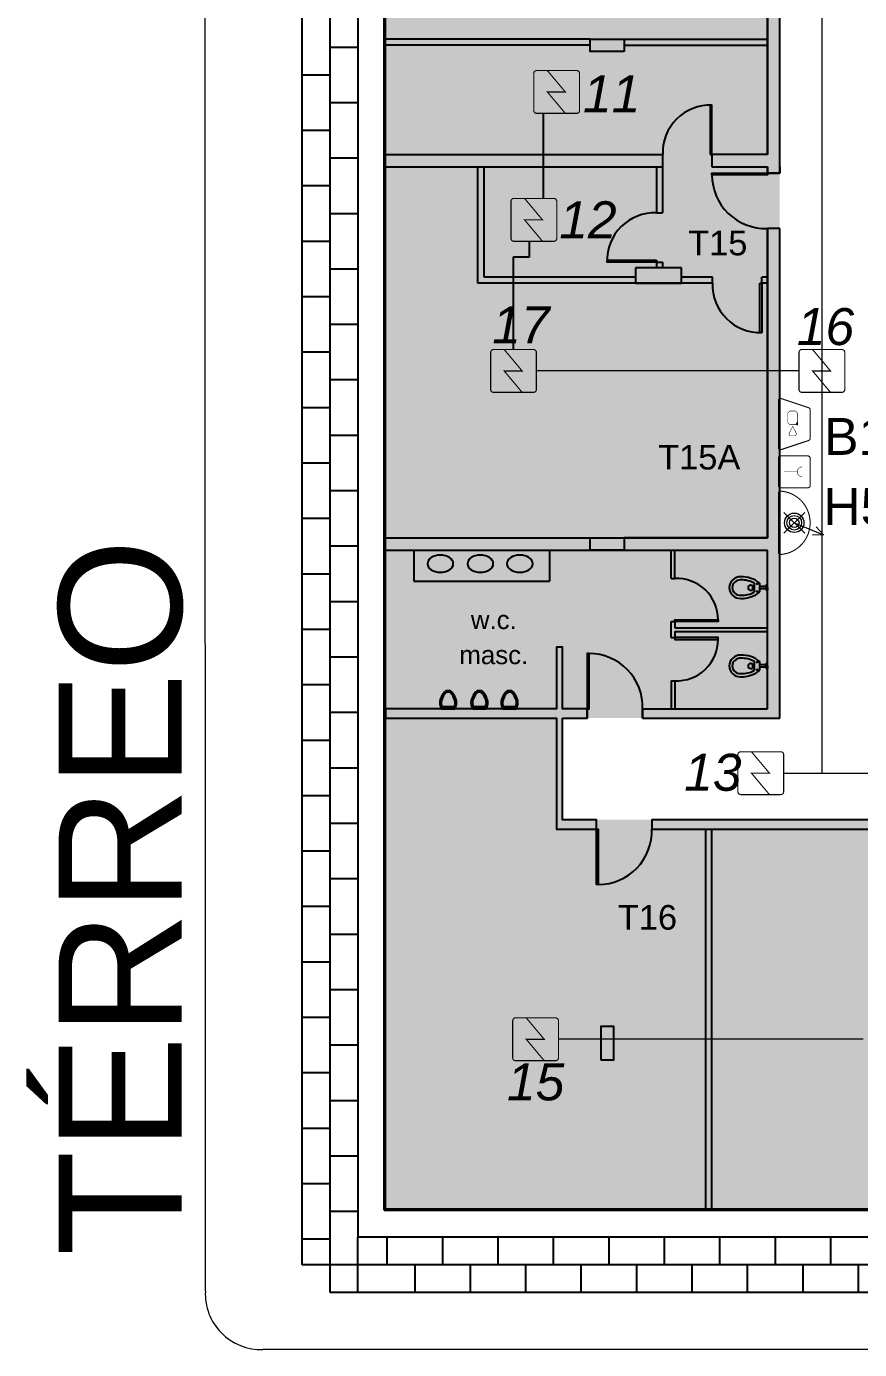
# Model space of a CAD drawing. Header units: metres. Extents: x -331 to 2982, y 362 to 2539.
# Drawn here: x 740.25 to 753.78, y 1250.25 to 1271.73 of the extents above; entities that cross this region are included whole.
import ezdxf
from ezdxf.enums import TextEntityAlignment as Align

# ---------------------------------------------------------------- set-up
doc = ezdxf.new("R2010")
doc.units = ezdxf.units.M
doc.linetypes.add('DOT075', pattern=[0.75, 0, -0.75])
doc.layers.get('0').update_dxf_attribs({"color": 251})
doc.layers.add('_salas', color=251, linetype='Continuous', plot=False)
for name, color, linetype in [('ALV', 251, 'Continuous'), ('CX', 251, 'Continuous'), ('Det', 251, 'Continuous'), ('DET. FUMAÇA', 1, 'Continuous'), ('Div', 251, 'Continuous'), ('Est', 251, 'Continuous'), ('Mob', 251, 'Continuous'), ('SALAS NOVAS', 7, 'Continuous'), ('Texto_Salas', 251, 'Continuous'), ('vid', 251, 'Continuous')]:
    doc.layers.add(name, color=color, linetype=linetype)
doc.styles.add('ARIAL', font='arial.ttf')
doc.styles.add('DESTAQUE', font='arial.ttf', dxfattribs={"height": 0.4})
doc.styles.add('X3G_ENTITY_1416A254', font='arial.ttf', dxfattribs={"height": 0.6})
doc.styles.add('X3G_ENTITY_1416A25E', font='arial.ttf', dxfattribs={"height": 0.6})
doc.styles.add('X3G_ENTITY_1416A27C', font='arial.ttf', dxfattribs={"height": 0.6})
doc.styles.add('X3G_ENTITY_1416A286', font='arial.ttf', dxfattribs={"height": 0.6})
doc.styles.add('X3G_ENTITY_1416B659', font='arial.ttf', dxfattribs={"height": 0.6})
doc.styles.add('X3G_ENTITY_1422971E', font='arial.ttf', dxfattribs={"height": 0.6})

# ---------------------------------------------------------------- blocks, each defined once
blk = doc.blocks.new('Detector de fumaça')
at = {"layer": 'DET. FUMAÇA', "linetype": 'Continuous', "lineweight": 15, "const_width": 0.01870277497772515}
blk.add_lwpolyline([(774.59948291868, 539.8157648447526), (775.2490596285452, 539.8157648447526, -0.414213562373095), (775.2958165659895, 539.7690079073084), (775.2958165659895, 539.1669315525518, -0.414213562373095), (775.2490596285452, 539.1201746151075), (774.59948291868, 539.1201746151075, -0.414213562373095), (774.5527259812357, 539.1669315525518), (774.5527259812357, 539.7690079073084, -0.414213562373095)], format="xyb", close=True, dxfattribs=at)
blk.add_lwpolyline([(774.7729620717275, 539.8157648447526), (775.0644559117889, 539.46796972993), (774.7729620717275, 539.46796972993), (775.0644559117889, 539.1201746151075)], dxfattribs=at)
blk = doc.blocks.new('WEW')
at = {"color": 1, "lineweight": 0, "true_color": 0xe60000}
for p, q in [((1781.244058351585, 994.0054447120629), (1781.439250093025, 994.4815067582979)), ((1781.439250093025, 994.4815067582979), (1781.307645081665, 994.3597140754018)), ((1781.439250093025, 994.4815067582979), (1781.447474959226, 994.302381974424)), ((1781.074639723589, 994.1748633400589), (1781.413476979581, 993.8360260840664)), ((1781.413476979581, 994.1748633400584), (1781.074639723589, 993.8360260840664))]:
    blk.add_line(p, q, dxfattribs=at)
at = {"color": 1, "true_color": 0xe60000, "const_width": 0.01719509600299768}
for points in [[(1779.259071833538, 993.7473526965271), (1780.02339894841, 993.7473526965271, 0.5119182938526288), (1780.056024349183, 993.7926180221241), (1779.907000183824, 994.239690518202, 0.3228228060550418), (1779.874374783051, 994.2632055766169), (1779.408095998897, 994.2632055766169, 0.3228228060552482), (1779.375470598124, 994.239690518202), (1779.226446432765, 993.7926180221241, 0.5119182938524135)], [(1780.193442345628, 994.2632055766169), (1780.640514841706, 994.2632055766169, -0.414213562373095), (1780.674905033712, 994.2288153846109), (1780.674905033712, 993.781742888533, -0.414213562373095), (1780.640514841706, 993.7473526965271), (1780.193442345628, 993.7473526965271, -0.414213562373095), (1780.159052153622, 993.781742888533), (1780.159052153622, 994.2288153846109, -0.414213562373095)], [(1780.763825455262, 993.7475182720175), (1781.724291247904, 993.7475182720175, 0.4353107658729382), (1781.758593597641, 993.7843649063095, 0.9309493362536452), (1780.729523105524, 993.78436490631, 0.4353107658789753)]]:
    blk.add_lwpolyline(points, format="xyb", close=True, dxfattribs=at)
at = {"color": 1, "true_color": 0xe60000, "const_width": 0.008597548001498838}
for points in [[(1779.462692778066, 994.0599573185639), (1779.617256824809, 994.0599573185641), (1779.651647016815, 994.0255671265581), (1779.651647016814, 993.9361816424857), (1779.617256824808, 993.9017914504798), (1779.462692778067, 993.9017914504798), (1779.428302586061, 993.9361816424857), (1779.42830258606, 994.0255671265579)], [(1779.832264668318, 993.9361816424855), (1779.832264668318, 994.0255671265586), (1779.8016962579, 994.0442011264258), (1779.678836761142, 993.9808743845219), (1779.8016962579, 993.917547642618)]]:
    blk.add_lwpolyline(points, close=True, dxfattribs=at)
for points in [[(1780.336029158255, 994.1350885802071), (1780.338049993509, 994.117166943729), (1780.344365115822, 994.0989928898357), (1780.351185446949, 994.0881389409826), (1780.365331318015, 994.0727414786561), (1780.373162042483, 994.0671882955221), (1780.385539694845, 994.0603730144587), (1780.397159497558, 994.0568391706461), (1780.413073587328, 994.0548198313247), (1780.421409544896, 994.0548198313247), (1780.431261128904, 994.0560819184007), (1780.449861303415, 994.0615455393163), (1780.464482803699, 994.0698767141055), (1780.477493721696, 994.0816463422157), (1780.487704267944, 994.0962795844166), (1780.493996586282, 994.1102881051825), (1780.496860415737, 994.1223690846443), (1780.497607045538, 994.1296433123828), (1780.497793702989, 994.135674088325)], [(1780.416978593668, 993.8365099637556), (1780.416978593668, 994.0545811760148)]]:
    blk.add_lwpolyline(points, dxfattribs=at)
at = {"color": 1, "lineweight": 0, "true_color": 0xe60000}
for radius in [0.15786673427384, 0.1190594061215832, 0.0773527752583614]:
    blk.add_circle((1781.244058351585, 994.0054447120626), radius, dxfattribs=at)
blk = doc.blocks.new('VASO')
at = {"layer": 'Mob'}
for p, q in [((302.4113947300152, 172.3536843433588), (302.4113947300152, 172.4936843424353)), ((302.4991825520949, 172.3536843424418), (302.4991825520949, 172.4936843433726)), ((302.3511564595037, 172.4645276176709), (302.3804829001634, 172.4645276176709)), ((302.3511564595037, 172.3828410685631), (302.3804829001754, 172.3828410685631)), ((302.3804829001634, 172.4645276176709), (302.3804829001754, 172.3828410685631)), ((302.5991825520949, 172.4436843433685), (302.4991825520949, 172.4436843433685)), ((302.5991825520949, 172.4036843433685), (302.4991825520949, 172.4036843433685)), ((302.5991825520949, 172.4436843433685), (302.5991825520949, 172.4546559305439)), ((302.5991825520949, 172.4036843433685), (302.5991825520949, 172.4436843433685)), ((302.5991825520949, 172.4036843433685), (302.5991825520949, 172.3927127561931)), ((302.6191825520949, 172.4640037223362), (302.6085303438872, 172.4640037223362)), ((302.6191825520949, 172.3833649644008), (302.6085303438872, 172.3833649644008)), ((302.6191825520949, 172.4236843433685), (302.6191825520949, 172.4640037223362)), ((302.6191825520949, 172.4236843433685), (302.6191825520949, 172.3833649644008))]:
    blk.add_line(p, q, dxfattribs=at)
for centre in [(302.4529002042514, 172.4856264043932), (302.4529002042514, 172.3617422814212)]:
    blk.add_circle(centre, 0.007065127144642247, dxfattribs=at)
for centre, radius, start, end in [((302.177941340428, 172.4199280401532), 0.1787982500381176, 86.68113411807168, 178.7962065859109), ((302.177941340428, 172.4199280401532), 0.1287982500381176, 86.68113411807168, 178.7962065859109), ((302.2050164807387, 172.1343106671569), 0.4644169642584562, 50.69788767013418, 92.0637120104988), ((302.2050164807387, 172.1343106671569), 0.4144169642584562, 60.13245399021499, 92.0637120104988), ((302.177941340428, 172.4274406456612), 0.1787982500381176, 181.2037934140891, 273.3188658819283), ((302.177941340428, 172.4274406456612), 0.1287982500381176, 181.2037934140891, 273.3188658819283), ((302.2050164807387, 172.7130580186575), 0.4644169642584562, 267.9362879895012, 309.3021123298757), ((302.2050164807387, 172.7130580186575), 0.4144169642584562, 267.9362879895012, 299.8675460083891), ((302.3486691906126, 172.4216362835805), 0.04296339193529102, 86.68113411807168, 178.7962065859109), ((302.3486691906126, 172.4257324026534), 0.04296339193529102, 181.2037934140891, 273.3188658819283), ((302.6085303438872, 172.4546559305439), 0.009347791792265525, 90, 180), ((302.6085303438872, 172.3927127561931), 0.009347791792265525, 180, 270)]:
    blk.add_arc(centre, radius, start, end, dxfattribs=at)
blk = doc.blocks.new('0d56d52a-ed20-4a94-8641-ac7f2ef63998')
at = {"layer": 'CX', "ltscale": 8}
blk.add_lwpolyline([(749.3540032717351, 1260.646084747706), (749.3840032717351, 1260.646084747706), (749.3840032717351, 1261.546084747706), (749.3540032717351, 1261.546084747706)], close=True, dxfattribs=at)
at = {"layer": 'CX', "color": 251, "ltscale": 8, "true_color": 0x606060}
blk.add_arc((749.384003271735, 1260.675584747706), 0.8705000000001633, 358.0579561378504, 89.99999999999251, dxfattribs=at)

msp = doc.modelspace()

# ---------------------------------------------------------------- hatches: boundary and pattern name
at = {"layer": '_salas', "transparency": 33554559}
h = msp.add_hatch(color=256, dxfattribs=at)
h.dxf.hatch_style = 1
h.paths.add_polyline_path([(752.4790032716005, 1293.146084747842), (754.4540032716004, 1293.146084747842), (754.4540032716004, 1293.346084747842), (744.4290032716008, 1293.346084747842), (744.4290032716008, 1293.146084747842), (746.0590032716004, 1293.146084747842), (746.0590032716004, 1293.046084747843), (746.0590032716004, 1252.511084747842), (773.0090032716007, 1252.511084747842), (773.0090032716007, 1250.721084747842), (773.2090032716005, 1250.721084747842), (773.2090032716005, 1266.521084747842), (773.0090032716007, 1266.521084747842), (773.0090032716007, 1263.421084747843), (770.5090032716007, 1263.421084747843), (770.5090032716007, 1287.521084747842), (773.009003271749, 1287.521084747842), (773.009003271749, 1287.721084747842), (771.9090032716003, 1287.721084747842), (770.3090032716004, 1287.721084747842), (770.3090032716004, 1260.546084747843), (770.3090032716004, 1258.846084747842), (748.9540032716004, 1258.846084747842), (748.9540032716004, 1260.496084747842), (752.4790032716005, 1260.496084747842)])

# ---------------------------------------------------------------- linework, layer by layer
at = {"layer": 'ALV', "color": 251}
for p, q in [((752.2790032717348, 1269.646084747706), (752.2790032717348, 1275.346084747706)), ((752.2790032717348, 1275.346084747706), (752.2790032717348, 1269.646084747706)), ((752.4790032717351, 1269.446084747706), (752.4790032717351, 1275.346084747706)), ((752.4790032717351, 1269.446084747706), (752.4790032717351, 1275.346084747706)), ((746.079003271735, 1269.646084747706), (750.5795874821665, 1269.646084747706)), ((746.079003271735, 1269.446084747706), (750.5790032717351, 1269.446084747706)), ((752.2790032717348, 1269.346084747706), (752.2790032717348, 1269.446084747706)), ((752.2790032717348, 1269.446084747706), (752.2790032717348, 1269.346084747706)), ((752.4790032717351, 1269.446084747706), (752.4790032717351, 1269.346084747706)), ((752.4790032717351, 1269.346084747706), (752.4790032717351, 1269.446084747706)), ((752.4790032717351, 1269.346084747706), (752.2790032717348, 1269.346084747706)), ((752.2790032717348, 1269.346084747706), (752.4790032717351, 1269.346084747706)), ((752.2790032717348, 1263.421084747706), (752.2790032717348, 1268.446084747706)), ((752.4790032717351, 1268.446084747706), (752.2790032717348, 1268.446084747706)), ((752.4790032717351, 1268.446084747706), (752.2790032717348, 1268.446084747706)), ((752.2790032717348, 1268.446084747706), (752.2790032717348, 1263.421084747706)), ((752.4790032717351, 1260.496084747706), (752.4790032717351, 1268.446084747706)), ((751.3887498070831, 1267.557187278006), (749.6482260338225, 1267.557187278006)), ((751.388749807083, 1267.657187278006), (750.8869778465373, 1267.657187278006)), ((752.2790032717348, 1267.657187278006), (752.1881655966513, 1267.657187278006)), ((752.2790032717348, 1267.557187278006), (752.1881655966513, 1267.557187278006)), ((746.079003271735, 1263.421084747706), (752.2790032717348, 1263.421084747706)), ((752.2790032717348, 1263.421084747706), (749.954003271735, 1263.421084747706)), ((746.079003271735, 1263.221084747706), (752.2790032717348, 1263.221084747706)), ((749.954003271735, 1263.221084747706), (752.2790032717348, 1263.221084747706)), ((752.2790032717348, 1260.646084747706), (752.2790032717348, 1263.221084747706)), ((749.3540032717351, 1260.646084747706), (749.3540032717351, 1260.496084747706)), ((750.2540032717352, 1260.646084747706), (752.2790032717348, 1260.646084747706)), ((750.2540032717352, 1260.496084747706), (750.2540032717352, 1260.646084747706)), ((750.2540032717352, 1260.646084747706), (750.2540032717352, 1260.496084747706)), ((750.2540032717352, 1260.496084747706), (752.4790032717351, 1260.496084747706)), ((750.2540032717352, 1260.496084747706), (752.4790032717351, 1260.496084747706))]:
    msp.add_line(p, q, dxfattribs=at)
at = {"layer": 'ALV'}
for p, q in [((749.4040032717348, 1271.521084747706), (746.079003271735, 1271.521084747706)), ((749.4040032717353, 1271.421084747706), (746.079003271735, 1271.421084747706)), ((752.2790032717348, 1269.646084747706), (751.3640032717349, 1269.646084747706)), ((747.579003271735, 1267.557187278006), (747.579003271735, 1269.446084747706)), ((747.679003271735, 1267.657187278007), (747.679003271735, 1269.446084747706)), ((750.4790032717351, 1269.446084747706), (750.4790032717351, 1268.700033797325)), ((750.5790032717351, 1269.446084747706), (750.5790032717351, 1268.700033797325)), ((751.3790032717349, 1269.446084747706), (752.2790032717348, 1269.446084747706)), ((750.4790032717355, 1268.700033797325), (750.5790032717351, 1268.700033797325)), ((750.8869778465373, 1267.807187278006), (750.1369778465372, 1267.807187278006)), ((750.1369778465372, 1267.807187278006), (750.1369778465373, 1267.557187278006)), ((750.4790032717352, 1267.900618007757), (750.5790032717351, 1267.900618007757)), ((750.4790032717352, 1267.900618007757), (750.4790032717351, 1267.807187278006)), ((750.5790032717352, 1267.900618007757), (750.5790032717351, 1267.807187278006)), ((750.8869778465373, 1267.557187278006), (750.8869778465373, 1267.807187278006)), ((749.6482260338225, 1267.557187278006), (747.579003271735, 1267.557187278006)), ((750.1369778465373, 1267.657187278007), (747.6790032717349, 1267.657187278007)), ((750.1369778465373, 1267.557187278006), (750.6369778465373, 1267.557187278006)), ((750.6369778465373, 1267.557187278006), (750.8869778465373, 1267.557187278006)), ((751.388749807083, 1267.557187278007), (751.388749807083, 1267.657187278006)), ((752.1881655966513, 1267.557187278006), (752.1881655966513, 1267.657187278006))]:
    msp.add_line(p, q, dxfattribs=at)
at = {"layer": 'ALV', "color": 150}
for p, q in [((748.6431520311412, 1268.932929136406), (748.6431520311412, 1270.313652283753)), ((748.4178062355345, 1267.986409901693), (748.4178062355345, 1268.237338906761)), ((748.1579696784364, 1266.48053672912), (748.1579696784364, 1267.986409901693)), ((748.1579696784364, 1267.986409901693), (748.4178062355345, 1267.986409901693))]:
    msp.add_line(p, q, dxfattribs=at)
at = {"layer": 'ALV', "color": 251}
for points in [[(748.954003271735, 1260.496084747706), (749.3540032717351, 1260.496084747706), (749.3540032717351, 1260.646084747706), (748.954003271735, 1260.646084747706), (748.954003271735, 1261.646084747706), (748.8540032717351, 1261.646084747706), (748.8540032717351, 1260.646084747706), (746.079003271735, 1260.646084747706), (746.079003271735, 1260.496084747706), (748.8540032717351, 1260.496084747706), (748.8540032717351, 1258.696084747706), (749.5040032717352, 1258.696084747706), (749.5040032717352, 1258.846084747706), (748.954003271735, 1258.846084747706)], [(755.6790032717354, 1258.846084747706), (750.4040032717348, 1258.846084747706), (750.4040032717348, 1258.696084747706), (753.704003271735, 1258.696084747706), (755.6790032717354, 1258.696084747704)]]:
    msp.add_lwpolyline(points, close=True, dxfattribs=at)
at = {"layer": 'CX', "ltscale": 8}
for points in [[(751.3490032717349, 1269.646084747706), (751.3790032717349, 1269.646084747706), (751.3790032717349, 1270.446084747706), (751.3490032717349, 1270.446084747706)], [(752.2790032717348, 1269.346084747706), (752.2790032717348, 1269.316084747706), (751.3790032717349, 1269.316084747706), (751.3790032717349, 1269.346084747706)], [(750.4790032717352, 1267.930618007757), (750.4790032717352, 1267.900618007757), (749.6790032717353, 1267.900618007757), (749.6790032717353, 1267.930618007757)], [(752.1581655966513, 1267.557187278006), (752.1881655966513, 1267.557187278006), (752.1881655966513, 1266.757187278007), (752.1581655966513, 1266.757187278007)], [(750.7790032717348, 1262.063584747706), (750.7790032717348, 1262.093584747706), (751.4790032717349, 1262.093584747706), (751.4790032717349, 1262.063584747706)], [(750.7790032717348, 1261.803584747706), (750.7790032717348, 1261.773584747706), (751.4790032717349, 1261.773584747706), (751.4790032717349, 1261.803584747706)], [(749.5040032717352, 1258.696084747706), (749.5340032717352, 1258.696084747706), (749.5340032717352, 1257.796084747706), (749.5040032717352, 1257.796084747706)]]:
    msp.add_lwpolyline(points, close=True, dxfattribs=at)
at = {"layer": 'CX', "color": 251, "ltscale": 8, "true_color": 0x606060}
for centre, radius, start, end in [((751.3495657717344, 1269.676084747706), 0.7705624999997709, 87.81061881626154, 182.2312374550227), ((752.249503271735, 1269.316084747706), 0.8705000000001633, 179.999999999985, 271.9420438621491), ((750.449003271735, 1267.930055507757), 0.7705624999997709, 87.76876254495951, 182.1893811837405), ((752.1587280966509, 1267.527187278006), 0.7705624999997709, 177.7687625449595, 272.1893811837406), ((750.808360414592, 1262.093584747706), 0.6706428571428518, 0, 92.50890324536591), ((750.808360414592, 1261.773584747706), 0.6706428571428518, 267.4910967546341, 0), ((749.5340032717351, 1258.666584747706), 0.8705000000001633, 270.0000000000075, 1.942043862149574)]:
    msp.add_arc(centre, radius, start, end, dxfattribs=at)
at = {"layer": 'Det', "color": 251}
for p, q in [((744.7290032717351, 1251.621084747706), (744.7290032717351, 1293.146084747706)), ((745.1790032717354, 1251.621084747706), (745.1790032717354, 1293.146084747706)), ((745.6290032717352, 1293.146084747706), (745.6290032717352, 1252.071084747706)), ((744.7290032717351, 1271.391084747706), (744.7290032717351, 1271.391084747706)), ((745.1790032717354, 1271.391084747706), (745.6290032717352, 1271.391084747706)), ((744.7290032717351, 1270.941084747706), (745.1790032717354, 1270.941084747706)), ((744.7290032717351, 1270.491084747706), (744.7290032717351, 1270.491084747706)), ((745.1790032717354, 1270.491084747706), (745.6290032717352, 1270.491084747706)), ((744.7290032717351, 1270.041084747706), (745.1790032717354, 1270.041084747706)), ((744.7290032717351, 1269.591084747706), (744.7290032717351, 1269.591084747706)), ((745.1790032717354, 1269.591084747706), (745.6290032717352, 1269.591084747706)), ((744.7290032717351, 1269.141084747706), (745.1790032717354, 1269.141084747706)), ((744.7290032717351, 1268.691084747706), (744.7290032717351, 1268.691084747706)), ((745.1790032717354, 1268.691084747706), (745.6290032717352, 1268.691084747706)), ((744.7290032717351, 1268.241084747706), (745.1790032717354, 1268.241084747706)), ((744.7290032717351, 1267.791084747706), (744.7290032717351, 1267.791084747706)), ((745.1790032717354, 1267.791084747706), (745.6290032717352, 1267.791084747706)), ((744.7290032717351, 1267.341084747706), (745.1790032717354, 1267.341084747706)), ((744.7290032717351, 1266.891084747706), (744.7290032717351, 1266.891084747706)), ((745.1790032717354, 1266.891084747706), (745.6290032717352, 1266.891084747706)), ((744.7290032717351, 1266.441084747706), (745.1790032717354, 1266.441084747706)), ((744.7290032717351, 1265.991084747706), (744.7290032717351, 1265.991084747706)), ((745.1790032717354, 1265.991084747706), (745.6290032717352, 1265.991084747706)), ((744.7290032717351, 1265.541084747706), (745.1790032717354, 1265.541084747706)), ((744.7290032717351, 1265.091084747706), (744.7290032717351, 1265.091084747706)), ((745.1790032717354, 1265.091084747706), (745.6290032717352, 1265.091084747706)), ((744.7290032717351, 1264.641084747706), (745.1790032717354, 1264.641084747706)), ((744.7290032717351, 1264.191084747706), (744.7290032717351, 1264.191084747706)), ((745.1790032717354, 1264.191084747706), (745.6290032717352, 1264.191084747706)), ((744.7290032717351, 1263.741084747706), (745.1790032717354, 1263.741084747706)), ((744.7290032717351, 1263.291084747706), (744.7290032717351, 1263.291084747706)), ((745.1790032717354, 1263.291084747706), (745.6290032717352, 1263.291084747706)), ((744.7290032717351, 1262.841084747706), (745.1790032717354, 1262.841084747706)), ((744.7290032717351, 1262.391084747706), (744.7290032717351, 1262.391084747706)), ((745.1790032717354, 1262.391084747706), (745.6290032717352, 1262.391084747706)), ((744.7290032717351, 1261.941084747706), (745.1790032717354, 1261.941084747706)), ((744.7290032717351, 1261.491084747706), (744.7290032717351, 1261.491084747706)), ((745.1790032717354, 1261.491084747706), (745.6290032717352, 1261.491084747706)), ((744.7290032717351, 1261.041084747706), (745.1790032717354, 1261.041084747706)), ((744.7290032717351, 1260.591084747706), (744.7290032717351, 1260.591084747706)), ((745.1790032717354, 1260.591084747706), (745.6290032717352, 1260.591084747706)), ((744.7290032717351, 1260.141084747706), (745.1790032717354, 1260.141084747706)), ((744.7290032717351, 1259.691084747706), (744.7290032717351, 1259.691084747706)), ((745.1790032717354, 1259.691084747706), (745.6290032717352, 1259.691084747706)), ((744.7290032717351, 1259.241084747706), (745.1790032717354, 1259.241084747706)), ((744.7290032717351, 1258.791084747706), (744.7290032717351, 1258.791084747706)), ((745.1790032717354, 1258.791084747706), (745.6290032717352, 1258.791084747706)), ((744.7290032717351, 1258.341084747706), (745.1790032717354, 1258.341084747706)), ((744.7290032717351, 1257.891084747706), (744.7290032717351, 1257.891084747706)), ((745.1790032717354, 1257.891084747706), (745.6290032717352, 1257.891084747706)), ((744.7290032717351, 1257.441084747706), (745.1790032717354, 1257.441084747706)), ((744.7290032717351, 1256.991084747706), (744.7290032717351, 1256.991084747706)), ((745.1790032717354, 1256.991084747706), (745.6290032717352, 1256.991084747706)), ((744.7290032717351, 1256.541084747706), (745.1790032717354, 1256.541084747706)), ((744.7290032717351, 1256.091084747706), (744.7290032717351, 1256.091084747706)), ((745.1790032717354, 1256.091084747706), (745.6290032717352, 1256.091084747706)), ((744.7290032717351, 1255.641084747706), (745.1790032717354, 1255.641084747706)), ((744.7290032717351, 1255.191084747706), (744.7290032717351, 1255.191084747706)), ((745.1790032717354, 1255.191084747706), (745.6290032717352, 1255.191084747706)), ((744.7290032717351, 1254.741084747706), (745.1790032717354, 1254.741084747706)), ((744.7290032717351, 1254.291084747706), (744.7290032717351, 1254.291084747706)), ((745.1790032717354, 1254.291084747706), (745.6290032717352, 1254.291084747706)), ((744.7290032717351, 1253.841084747706), (745.1790032717354, 1253.841084747706)), ((744.7290032717351, 1253.391084747706), (744.7290032717351, 1253.391084747706)), ((745.1790032717354, 1253.391084747706), (745.6290032717352, 1253.391084747706)), ((744.7290032717351, 1252.941084747706), (745.1790032717354, 1252.941084747706)), ((744.7290032717351, 1252.491084747706), (744.7290032717351, 1252.491084747706)), ((745.1790032717354, 1252.491084747706), (745.6290032717352, 1252.491084747706)), ((744.7290032717351, 1252.041084747706), (745.1790032717354, 1252.041084747706)), ((773.0090032717353, 1252.071084747706), (745.6290032717352, 1252.071084747706)), ((745.6290032717352, 1251.621084747706), (745.6290032717352, 1252.071084747706)), ((746.1090032717352, 1251.621084747706), (746.1090032717352, 1252.071084747706)), ((747.0090032717353, 1251.621084747706), (747.0090032717353, 1252.071084747706)), ((747.909003271735, 1251.621084747706), (747.909003271735, 1252.071084747706)), ((748.809003271735, 1251.621084747706), (748.809003271735, 1252.071084747706)), ((749.7090032717351, 1251.621084747706), (749.7090032717351, 1252.071084747706)), ((750.6090032717352, 1251.621084747706), (750.6090032717352, 1252.071084747706)), ((751.5090032717353, 1251.621084747706), (751.5090032717353, 1252.071084747706)), ((752.409003271735, 1251.621084747706), (752.409003271735, 1252.071084747706)), ((753.309003271735, 1251.621084747706), (753.309003271735, 1252.071084747706)), ((745.1790032717354, 1251.621084747706), (744.7290032717351, 1251.621084747706)), ((744.7290032717351, 1251.591084747706), (744.7290032717351, 1251.591084747706)), ((745.1790032717354, 1251.171084747706), (745.1790032717354, 1251.621084747706)), ((745.6290032717352, 1251.621084747706), (745.1790032717354, 1251.621084747706)), ((773.0090032717353, 1251.621084747706), (745.6290032717352, 1251.621084747706)), ((745.6290032717352, 1251.171084747706), (745.6290032717352, 1251.621084747706)), ((746.559003271735, 1251.171084747706), (746.559003271735, 1251.621084747706)), ((747.4590032717351, 1251.171084747706), (747.4590032717351, 1251.621084747706)), ((748.3590032717352, 1251.171084747706), (748.3590032717352, 1251.621084747706)), ((749.2590032717353, 1251.171084747706), (749.2590032717353, 1251.621084747706)), ((750.159003271735, 1251.171084747706), (750.159003271735, 1251.621084747706)), ((751.059003271735, 1251.171084747706), (751.059003271735, 1251.621084747706)), ((751.9590032717351, 1251.171084747706), (751.9590032717351, 1251.621084747706)), ((752.8590032717352, 1251.171084747706), (752.8590032717352, 1251.621084747706)), ((753.7590032717353, 1251.171084747706), (753.7590032717353, 1251.621084747706)), ((773.0090032717353, 1251.171084747706), (745.1790032717354, 1251.171084747706)), ((745.2090032717351, 1251.171084747706), (745.2090032717351, 1251.171084747706)), ((746.1090032717352, 1251.171084747706), (746.1090032717352, 1251.171084747706)), ((747.0090032717353, 1251.171084747706), (747.0090032717353, 1251.171084747706)), ((747.909003271735, 1251.171084747706), (747.909003271735, 1251.171084747706)), ((748.809003271735, 1251.171084747706), (748.809003271735, 1251.171084747706)), ((749.7090032717351, 1251.171084747706), (749.7090032717351, 1251.171084747706)), ((750.6090032717352, 1251.171084747706), (750.6090032717352, 1251.171084747706)), ((751.5090032717353, 1251.171084747706), (751.5090032717353, 1251.171084747706)), ((752.409003271735, 1251.171084747706), (752.409003271735, 1251.171084747706)), ((753.309003271735, 1251.171084747706), (753.309003271735, 1251.171084747706))]:
    msp.add_line(p, q, dxfattribs=at)
at = {"layer": 'Div', "color": 230, "linetype": 'Continuous', "lineweight": 0}
for p, q in [((743.1554235526996, 1251.193972632454), (743.1520185169766, 1314.46512272802)), ((784.1678876442072, 1250.24643388243), (744.0903930664062, 1250.246459961736))]:
    msp.add_line(p, q, dxfattribs=at)
at = {"layer": 'Div', "color": 150, "linetype": 'Continuous', "lineweight": 0}
for p, q in [((753.1650271947628, 1288.255639578306), (753.1650271947628, 1259.602856129572)), ((752.7921655012315, 1266.132741614298), (748.5295149708134, 1266.132741614298)), ((752.5436954048444, 1259.602856129572), (769.5949116807358, 1259.602856129572)), ((753.8335867249907, 1255.282582620874), (748.8879310695254, 1255.282582620874))]:
    msp.add_line(p, q, dxfattribs=at)
at = {"layer": 'Div', "lineweight": 0, "ltscale": 0.8}
for p, q in [((749.4040032717353, 1271.521084747706), (752.2790032717353, 1271.521084747706)), ((750.5790032717351, 1269.546084747706), (750.5790032717351, 1269.446084747706)), ((751.3790032717349, 1269.546084747706), (751.3790032717349, 1269.446084747706))]:
    msp.add_line(p, q, dxfattribs=at)
at = {"layer": 'Div', "color": 251, "ltscale": 0.8}
for p, q in [((749.4040032717353, 1271.521084747706), (752.2790032717353, 1271.521084747706)), ((749.954003271735, 1271.421084747706), (752.2790032717353, 1271.421084747706)), ((750.5790032717351, 1269.646084747706), (750.5790032717351, 1269.446084747706)), ((751.3790032717349, 1269.646084747706), (751.3790032717349, 1269.446084747706))]:
    msp.add_line(p, q, dxfattribs=at)
at = {"layer": 'Div', "lineweight": 0}
for p, q in [((750.7190032717353, 1262.763584747706), (750.7190032717353, 1263.221084747706)), ((750.7790032717348, 1262.763584747706), (750.7790032717348, 1263.221084747706)), ((750.7190032717353, 1262.763584747706), (750.7790032717348, 1262.763584747706)), ((750.7190032717353, 1261.803584747706), (750.7190032717353, 1262.063584747706)), ((750.7190032717353, 1262.063584747706), (750.7790032717348, 1262.063584747706)), ((750.7790032717348, 1262.063584747706), (750.7790032717348, 1261.963584747706)), ((750.7790032717348, 1261.963584747706), (752.2790032717348, 1261.963584747706)), ((750.7790032717348, 1261.903584747706), (752.2790032717348, 1261.903584747706)), ((750.7790032717348, 1261.903584747706), (750.7790032717348, 1261.803584747706)), ((750.7190032717353, 1261.803584747706), (750.7790032717348, 1261.803584747706)), ((750.7190032717353, 1261.103584747706), (750.7190032717353, 1260.646084747706)), ((750.7190032717353, 1261.103584747706), (750.7790032717348, 1261.103584747706)), ((750.7190032717353, 1261.096084747706), (750.7190032717353, 1260.646084747706)), ((750.7790032717348, 1261.103584747706), (750.7790032717348, 1260.646084747706)), ((750.7790032717348, 1261.096084747706), (750.7790032717348, 1260.646084747706)), ((751.2790032717348, 1252.531084747706), (751.2790032717348, 1258.696084747706)), ((751.3790032717352, 1252.531084747706), (751.3790032717352, 1258.696084747706))]:
    msp.add_line(p, q, dxfattribs=at)
at = {"layer": 'Div', "color": 251}
for p, q in [((750.7190032717353, 1262.763584747706), (750.7190032717353, 1263.221084747706)), ((750.7790032717348, 1262.763584747706), (750.7790032717348, 1263.221084747706)), ((750.7190032717353, 1262.763584747706), (750.7790032717348, 1262.763584747706)), ((750.7190032717353, 1261.803584747706), (750.7190032717353, 1262.063584747706)), ((750.7190032717353, 1262.063584747706), (750.7790032717348, 1262.063584747706)), ((750.7790032717348, 1262.063584747706), (750.7790032717348, 1261.963584747706)), ((750.7790032717348, 1261.963584747706), (752.2790032717348, 1261.963584747706)), ((750.7790032717348, 1261.903584747706), (752.2790032717348, 1261.903584747706)), ((750.7790032717348, 1261.903584747706), (750.7790032717348, 1261.803584747706)), ((750.7190032717353, 1261.803584747706), (750.7790032717348, 1261.803584747706)), ((750.7190032717353, 1261.103584747706), (750.7190032717353, 1260.646084747706)), ((750.7190032717353, 1261.103584747706), (750.7790032717348, 1261.103584747706)), ((750.7190032717353, 1261.096084747706), (750.7190032717353, 1260.646084747706)), ((750.7790032717348, 1261.103584747706), (750.7790032717348, 1260.646084747706)), ((750.7790032717348, 1261.096084747706), (750.7790032717348, 1260.646084747706)), ((751.2790032717348, 1252.531084747706), (751.2790032717348, 1258.696084747706)), ((751.3790032717352, 1252.531084747706), (751.3790032717352, 1258.696084747706))]:
    msp.add_line(p, q, dxfattribs=at)
at = {"layer": 'Div', "color": 230, "linetype": 'Continuous', "lineweight": 0}
msp.add_arc((744.0596006931937, 1251.151126910024), 0.9051917240685693, 177.286987281543, 271.9510791505051, dxfattribs=at)
at = {"layer": 'Est', "color": 251}
for points in [[(749.954003271735, 1271.321084747706), (749.4040032717348, 1271.321084747706), (749.4040032717348, 1271.521084747706), (749.954003271735, 1271.521084747706)], [(749.954003271735, 1271.321084747706), (749.4040032717348, 1271.321084747706), (749.4040032717348, 1271.521084747706), (749.954003271735, 1271.521084747706)], [(749.954003271735, 1271.321084747706), (749.4040032717353, 1271.321084747706), (749.4040032717353, 1271.521084747706), (749.954003271735, 1271.521084747706)], [(749.954003271735, 1263.221084747706), (749.4040032717348, 1263.221084747706), (749.4040032717348, 1263.421084747706), (749.954003271735, 1263.421084747706)], [(749.579003271735, 1254.946084747706), (749.579003271735, 1255.496084747706), (749.7790032717348, 1255.496084747706), (749.7790032717348, 1254.946084747706)]]:
    msp.add_lwpolyline(points, close=True, dxfattribs=at)
at = {"layer": 'Mob', "color": 251}
for p, q in [((746.541022383185, 1263.221084747707), (746.541022383185, 1262.721084747706)), ((748.7410223831853, 1263.221084747706), (748.7410223831853, 1262.721084747706)), ((746.541022383185, 1262.721084747706), (748.7410223831853, 1262.721084747706))]:
    msp.add_line(p, q, dxfattribs=at)
for points in [[(747.0665544349304, 1260.941025547706, 0.1726665706057414), (747.0591983197464, 1260.938407173812, 0.1278495442295301), (746.9843377829798, 1260.8362829449, 0.2596720299019492), (746.9830889983509, 1260.656165741011, 0.2739630732116746), (747.0001065411275, 1260.646084747706), (747.1946788687083, 1260.646084747706, 0.2739630732116746), (747.2116964114848, 1260.65616574101, 0.2596720299019561), (747.210447626856, 1260.8362829449, 0.127849544229546), (747.1355870900898, 1260.938407173812, 0.1726665706057254), (747.1282309749058, 1260.941025547706)], [(747.0750823340004, 1260.917740747706, 0.1823096729472288), (747.0673939940671, 1260.914841053627, 0.1183592632717468), (747.0059767655675, 1260.827684320383, 0.2074225965017018), (746.9903928796971, 1260.698736961802, 0.3314436738912792), (747.008983307253, 1260.684892747706), (747.1858021025832, 1260.684892747706, 0.3314436738912791), (747.2043925301386, 1260.698736961802, 0.2074225965014866), (747.1888086442686, 1260.827684320383, 0.1183592632717468), (747.1273914157691, 1260.914841053627, 0.1823096729472289), (747.1197030758358, 1260.917740747706)], [(747.5732043869602, 1260.941025547706, 0.1726665706057414), (747.5658482717763, 1260.938407173812, 0.1278495442295301), (747.4909877350101, 1260.8362829449, 0.2596720299019492), (747.4897389503813, 1260.656165741011, 0.2739630732116746), (747.5067564931578, 1260.646084747706), (747.701328820739, 1260.646084747706, 0.2739630732116746), (747.7183463635156, 1260.65616574101, 0.2596720299019561), (747.7170975788868, 1260.8362829449, 0.127849544229546), (747.6422370421196, 1260.938407173812, 0.1726665706057254), (747.6348809269357, 1260.941025547706)], [(747.5817322860303, 1260.917740747706, 0.1823096729472288), (747.5740439460969, 1260.914841053627, 0.1183592632717468), (747.5126267175979, 1260.827684320383, 0.2074225965017018), (747.4970428317274, 1260.698736961802, 0.3314436738912792), (747.5156332592833, 1260.684892747706), (747.6924520546136, 1260.684892747706, 0.3314436738912791), (747.711042482169, 1260.698736961802, 0.2074225965014866), (747.6954585962985, 1260.827684320383, 0.1183592632717468), (747.634041367799, 1260.914841053627, 0.1823096729472289), (747.6263530278657, 1260.917740747706)], [(748.0623529475874, 1260.941025547706, 0.1726665706057414), (748.0549968324035, 1260.938407173812, 0.1278495442295301), (747.9801362956368, 1260.8362829449, 0.2596720299019492), (747.978887511008, 1260.656165741011, 0.2739630732116746), (747.9959050537846, 1260.646084747706), (748.1904773813658, 1260.646084747706, 0.2739630732116746), (748.2074949241423, 1260.65616574101, 0.2596720299019561), (748.2062461395135, 1260.8362829449, 0.127849544229546), (748.1313856027468, 1260.938407173812, 0.1726665706057254), (748.1240294875624, 1260.941025547706)], [(748.070880846657, 1260.917740747706, 0.1823096729472288), (748.0631925067241, 1260.914841053627, 0.1183592632717468), (748.0017752782251, 1260.827684320383, 0.2074225965017018), (747.9861913923542, 1260.698736961802, 0.3314436738912792), (748.00478181991, 1260.684892747706), (748.1816006152403, 1260.684892747706, 0.3314436738912791), (748.2001910427962, 1260.698736961802, 0.2074225965014866), (748.1846071569253, 1260.827684320383, 0.1183592632717468), (748.1231899284262, 1260.914841053627, 0.1823096729472289), (748.1155015884929, 1260.917740747706)]]:
    msp.add_lwpolyline(points, format="xyb", close=True, dxfattribs=at)
at = {"layer": 'Mob', "color": 251, "extrusion": (0, 0, -1)}
for centre in [(746.9707735328666, 1263.003333415399), (747.619892650383, 1263.003333415399), (748.2603577109512, 1263.003333415399)]:
    msp.add_ellipse(centre, major_axis=(-0.2100000000000008, 7.29000856700595e-15), ratio=0.6666666666667344, dxfattribs=at)
at = {"layer": 'vid', "color": 251}
for p, q in [((746.059003271735, 1252.511084747706), (746.059003271735, 1293.146084747706)), ((746.079003271735, 1252.531084747706), (746.079003271735, 1293.146084747706)), ((746.059003271735, 1252.511084747706), (773.0090032717353, 1252.511084747706)), ((746.079003271735, 1252.531084747706), (773.0090032717353, 1252.531084747706))]:
    msp.add_line(p, q, dxfattribs=at)

# ---------------------------------------------------------------- block references
at = {"lineweight": 0, "rotation": 270}
msp.add_blockref('WEW', (-241.2898008558991, 3044.911460975849), dxfattribs=at)
msp.add_blockref('0d56d52a-ed20-4a94-8641-ac7f2ef63998', (0, 0))
at = {"layer": 'DET. FUMAÇA', "linetype": 'Continuous', "lineweight": 0}
for p in [(-26.06523140087575, 731.1934776686452), (-26.43562965449337, 729.1171642916535), (-26.76630159517617, 726.6647718843677), (-21.76056048000419, 726.6647718843677), (-22.75212116114517, 720.1348863996417), (-26.40788549646413, 715.8146128909437)]:
    msp.add_blockref('Detector de fumaça', p, dxfattribs=at)
at = {"layer": 'Mob', "color": 251}
for p in [(449.6598207196403, 1090.191150404338), (449.6598207196403, 1088.919965363094)]:
    msp.add_blockref('VASO', p, dxfattribs=at)

# ---------------------------------------------------------------- texts
at = {"layer": 'Div', "color": 5, "linetype": 'Continuous', "lineweight": 0, "true_color": 0x0000ff, "char_height": 0.6, "attachment_point": 1}
for s, insert, style in [('{\\fArial|b0|i1|c0|p34;11}', (749.2854319156227, 1270.932556275237), 'X3G_ENTITY_1416A286'), ('{\\fArial|b0|i1|c0|p34;12}', (748.8996702237305, 1268.88655150587), 'X3G_ENTITY_1416A286'), ('{\\fArial|b0|i1|c0|p34;17}', (747.8125322828745, 1267.182477692111), 'X3G_ENTITY_1416A286'), ('{\\fArial|b0|i1|c0|p34;16}', (752.7563417468109, 1267.152917702176), 'X3G_ENTITY_1416A27C'), ('{\\fArial|b0|i1|c0|p34;13}', (750.9269269622145, 1259.916806031601), 'X3G_ENTITY_1416A25E'), ('{\\fArial|b0|i1|c0|p34;15}', (748.0509542373011, 1254.891128166823), 'X3G_ENTITY_1416A254')]:
    msp.add_mtext_dynamic_manual_height_columns(s, width=13.3188035564217, gutter_width=2.5, heights=[0], dxfattribs=dict(at, insert=insert, style=style))
at = {"layer": 'Div', "color": 6, "linetype": 'Continuous', "lineweight": 0, "true_color": 0xff00ff, "insert": (753.2002773803167, 1265.369981694089), "char_height": 0.6, "attachment_point": 1, "style": 'X3G_ENTITY_1416B659'}
msp.add_mtext_dynamic_manual_height_columns('B114', width=13.3188035564217, gutter_width=2.5, heights=[0], dxfattribs=at)
at = {"layer": 'Div', "color": 96, "linetype": 'Continuous', "lineweight": 0, "true_color": 0x008000, "insert": (753.1885420609849, 1264.230324341782), "char_height": 0.6, "width": 13.3188035564217, "attachment_point": 1, "style": 'X3G_ENTITY_1422971E'}
msp.add_mtext('H50', dxfattribs=at)
at = {"layer": 'SALAS NOVAS', "color": 251, "style": 'DESTAQUE'}
for s, p in [('T15', (750.9925027510571, 1268.009671244376)), ('T15A', (750.5051111313323, 1264.532928741499)), ('T16', (749.8507690330024, 1257.062373577879))]:
    msp.add_text(s, height=0.4, dxfattribs=at).set_placement(p)
at = {"layer": 'Texto_Salas', "color": 251, "linetype": 'DOT075', "style": 'DESTAQUE'}
for s, p in [('w.c.', (747.8379534644496, 1261.941812588998)), ('masc.', (747.8379534644496, 1261.372539178353))]:
    msp.add_text(s, height=0.3, dxfattribs=at).set_placement(p, align=Align.CENTER)
at = {"layer": 'Texto_Salas', "color": 251, "insert": (742.8007448648591, 1257.587436835789), "char_height": 2, "width": 19.86521628307726, "attachment_point": 8, "rotation": 90, "style": 'ARIAL'}
msp.add_mtext('TÉRREO', dxfattribs=at)

doc.saveas('drawing.dxf')
